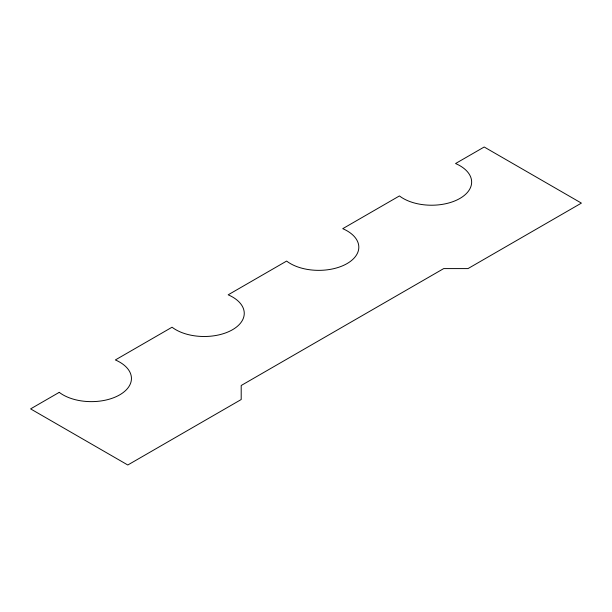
<?xml version="1.0" encoding="UTF-8"?>
<svg xmlns="http://www.w3.org/2000/svg" width="612" height="612" viewBox="0 0 612 612"><rect width="100%" height="100%" fill="white"/><g stroke="black" fill="none" stroke-linecap="round" stroke-linejoin="round"><path stroke-width="0.92" d="M59.242 392.346L30.6 408.885L127.801 464.998L241.197 399.529L241.197 385.499L443.7 268.591L467.996 268.591L581.4 203.115L484.199 147.002L455.558 163.534A40.094 23.149 0 0 1 459.903 198.441A40.094 23.149 0 0 1 399.437 195.932L342.743 228.674A40.094 23.149 0 0 1 347.08 263.573A40.094 23.149 0 0 1 286.623 261.072L228.177 294.816A40.094 23.149 0 0 1 232.522 329.715A40.094 23.149 0 0 1 172.056 327.213L115.362 359.948A40.094 23.149 0 0 1 119.7 394.855A40.094 23.149 0 0 1 59.242 392.346"/></g></svg>
